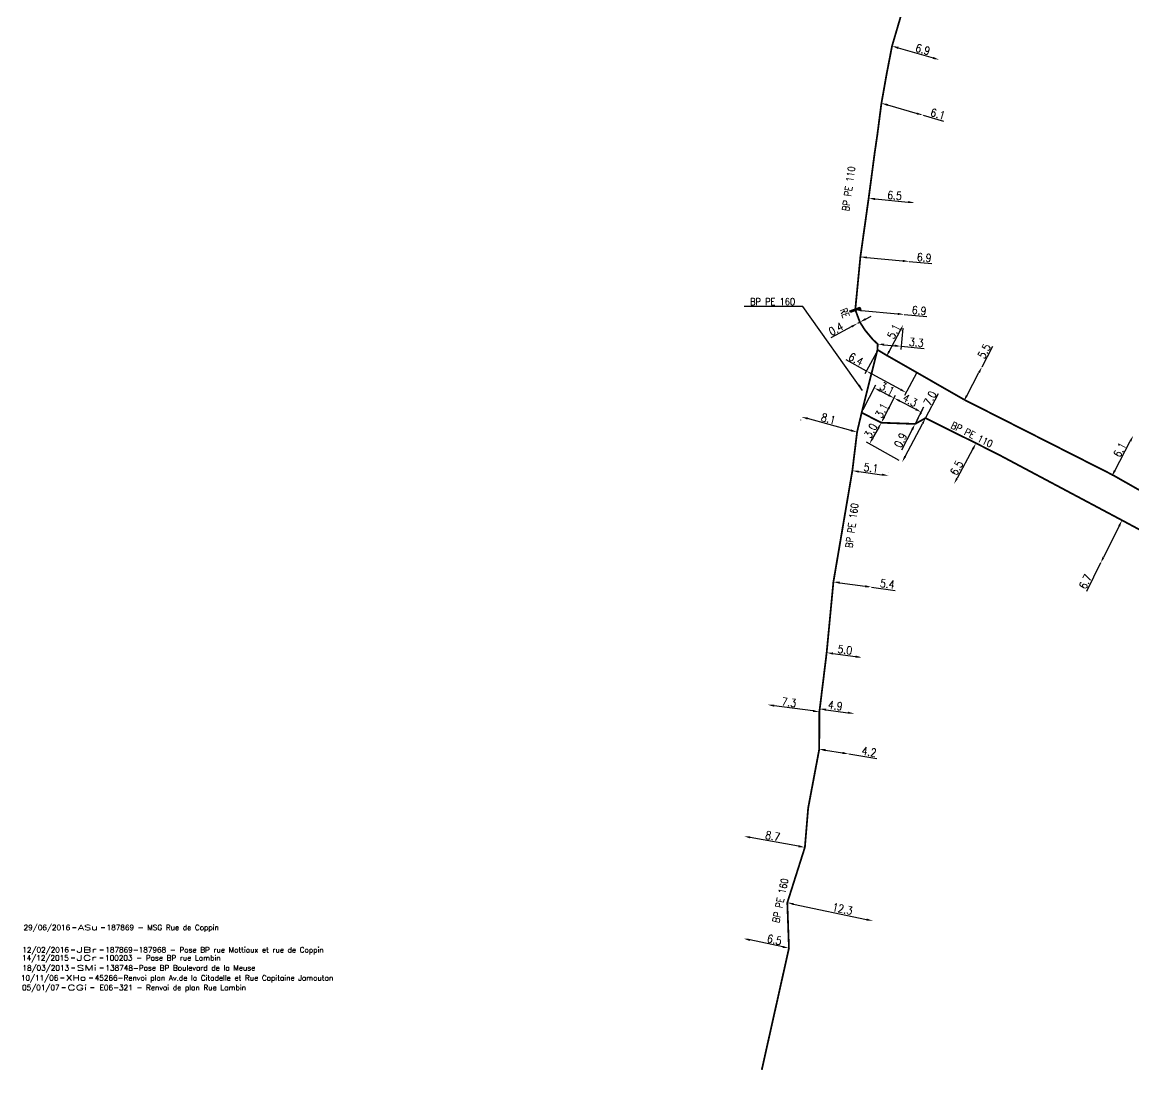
# Model space of a CAD drawing. Header units: millimetres. Extents: x 184998 to 186003, y 126995 to 128002.
# Drawn here: x 185010.5 to 185166.7, y 126999.9 to 127147.3 of the extents above; entities that cross this region are included whole.
import ezdxf
from ezdxf.enums import TextEntityAlignment as Align

# ---------------------------------------------------------------- set-up
doc = ezdxf.new("R2010")
doc.units = ezdxf.units.MM
doc.header["$PDMODE"] = 34
doc.linetypes.add('L_25_PE', pattern=[2000, 1000, 1000])
doc.layers.get('0').update_dxf_attribs({"linetype": 'CONTINUOUS'})
doc.layers.get('DEFPOINTS').update_dxf_attribs({"linetype": 'CONTINUOUS'})
doc.layers.add('L_150', color=1, linetype='CONTINUOUS')
doc.layers.add('L_340', color=7, linetype='CONTINUOUS')
doc.layers.add('L_910', color=7, linetype='CONTINUOUS', plot=False)
doc.styles.add('G_ROMANS', font='ROMANS.SHX', dxfattribs={"width": 0.75})
doc.styles.get("Standard").update_dxf_attribs({"font": 'romans.shx', "width": 0.85})
doc.dimstyles.get("Standard").update_dxf_attribs({"dimtxt": 1.5, "dimasz": 1.2, "dimexe": 0.625, "dimexo": 0.625, "dimgap": 0.25, "dimtad": 1, "dimdec": 1, "dimzin": 0, "dimdsep": 46, "dimtxsty": 'Standard', "dimcen": -0.5, "dimadec": 0, "dimazin": 0, "dimtfac": 1, "dimtdec": 1, "dimtmove": 0, "dimatfit": 3, "dimfxl": 0, "dimtolj": 1, "dimtzin": 0, "dimarcsym": 0})

# ---------------------------------------------------------------- blocks, each defined once
blk = doc.blocks.new('*D98')
at = {"layer": 'DEFPOINTS', "color": 0, "linetype": 'Continuous', "transparency": 16777216}
for p in [(185111.88, 127018.45), (185111.88, 127018.45), (185118.24, 127017.1)]:
    blk.add_point(p, dxfattribs=at)
at = {"layer": 'L_150', "color": 0, "linetype": 'Continuous', "lineweight": -2, "transparency": 16777216}
blk.add_line((185117.36, 127017.28), (185112.76, 127018.26), dxfattribs=at)
at = {"layer": 'L_150', "color": 0, "linetype": 'Continuous', "transparency": 16777216}
for points in [[(185112.8, 127018.41), (185112.73, 127018.11), (185111.88, 127018.45)], [(185117.39, 127017.43), (185117.33, 127017.14), (185118.24, 127017.1)]]:
    blk.add_solid(points, dxfattribs=at)
at = {"layer": 'L_150', "color": 0, "linetype": 'Continuous', "transparency": 16777216, "insert": (185116.2, 127018.3), "char_height": 1.125, "attachment_point": 5, "rotation": 348.0138}
blk.add_mtext('\\A1;6.5', dxfattribs=at)
blk = doc.blocks.new('*D99')
at = {"layer": 'DEFPOINTS', "color": 0, "linetype": 'Continuous', "transparency": 16777216}
for p in [(185118.01, 127023.5), (185130.04, 127020.94), (185130.04, 127020.94)]:
    blk.add_point(p, dxfattribs=at)
at = {"layer": 'L_150', "color": 0, "linetype": 'Continuous', "lineweight": -2, "transparency": 16777216}
blk.add_line((185118.89, 127023.31), (185129.16, 127021.13), dxfattribs=at)
at = {"layer": 'L_150', "color": 0, "linetype": 'Continuous', "transparency": 16777216}
for points in [[(185118.92, 127023.46), (185118.86, 127023.16), (185118.01, 127023.5)], [(185129.19, 127021.28), (185129.13, 127020.98), (185130.04, 127020.94)]]:
    blk.add_solid(points, dxfattribs=at)
at = {"layer": 'L_150', "color": 0, "linetype": 'Continuous', "transparency": 16777216, "insert": (185125.76, 127022.62), "char_height": 1.125, "attachment_point": 5, "rotation": 348.0138}
blk.add_mtext('\\A1;12.3', dxfattribs=at)
blk = doc.blocks.new('*D100')
at = {"layer": 'DEFPOINTS', "color": 0, "linetype": 'Continuous', "transparency": 16777216}
for p in [(185111.92, 127032.84), (185111.92, 127032.84), (185120.48, 127031.28)]:
    blk.add_point(p, dxfattribs=at)
at = {"layer": 'L_150', "color": 0, "linetype": 'Continuous', "lineweight": -2, "transparency": 16777216}
blk.add_line((185119.59, 127031.44), (185112.81, 127032.68), dxfattribs=at)
at = {"layer": 'L_150', "color": 0, "linetype": 'Continuous', "transparency": 16777216}
for points in [[(185112.83, 127032.83), (185112.78, 127032.53), (185111.92, 127032.84)], [(185119.62, 127031.58), (185119.57, 127031.29), (185120.48, 127031.28)]]:
    blk.add_solid(points, dxfattribs=at)
at = {"layer": 'L_150', "color": 0, "linetype": 'Continuous', "transparency": 16777216, "insert": (185115.95, 127032.87), "char_height": 1.125, "attachment_point": 5, "rotation": 349.6235}
blk.add_mtext('\\A1;8.7', dxfattribs=at)
blk = doc.blocks.new('*D101')
at = {"layer": 'DEFPOINTS', "color": 0, "linetype": 'Continuous', "transparency": 16777216}
for p in [(185122.5, 127045.08), (185126.64, 127044.41), (185126.64, 127044.41)]:
    blk.add_point(p, dxfattribs=at)
at = {"layer": 'L_150', "color": 0, "linetype": 'Continuous', "lineweight": -2, "transparency": 16777216}
for p, q in [((185123.39, 127044.93), (185125.76, 127044.55)), ((185126.64, 127044.41), (185130.57, 127043.78))]:
    blk.add_line(p, q, dxfattribs=at)
at = {"layer": 'L_150', "color": 0, "linetype": 'Continuous', "transparency": 16777216}
for points in [[(185123.41, 127045.08), (185123.36, 127044.78), (185122.5, 127045.08)], [(185125.78, 127044.7), (185125.73, 127044.4), (185126.64, 127044.41)]]:
    blk.add_solid(points, dxfattribs=at)
at = {"layer": 'L_150', "color": 0, "linetype": 'Continuous', "transparency": 16777216, "insert": (185129.51, 127044.71), "char_height": 1.125, "attachment_point": 5, "rotation": 350.895}
blk.add_mtext('\\A1;4.2', dxfattribs=at)
blk = doc.blocks.new('*D102')
at = {"layer": 'DEFPOINTS', "color": 0, "linetype": 'Continuous', "transparency": 16777216}
for p in [(185122.57, 127050.74), (185127.43, 127050.08), (185127.43, 127050.08)]:
    blk.add_point(p, dxfattribs=at)
at = {"layer": 'L_150', "color": 0, "linetype": 'Continuous', "lineweight": -2, "transparency": 16777216}
for p, q in [((185122.63, 127051.21), (185122.63, 127051.21)), ((185123.46, 127050.62), (185126.53, 127050.2))]:
    blk.add_line(p, q, dxfattribs=at)
at = {"layer": 'L_150', "color": 0, "linetype": 'Continuous', "transparency": 16777216}
for points in [[(185123.48, 127050.77), (185123.44, 127050.47), (185122.57, 127050.74)], [(185126.55, 127050.35), (185126.51, 127050.05), (185127.43, 127050.08)]]:
    blk.add_solid(points, dxfattribs=at)
at = {"layer": 'L_150', "color": 0, "linetype": 'Continuous', "transparency": 16777216, "insert": (185124.76, 127051.2), "char_height": 1.125, "attachment_point": 5, "rotation": 352.2314}
blk.add_mtext('\\A1;4.9', dxfattribs=at)
blk = doc.blocks.new('*D103')
at = {"layer": 'DEFPOINTS', "color": 0, "linetype": 'Continuous', "transparency": 16777216}
for p in [(185115.28, 127051.31), (185115.28, 127051.31), (185122.51, 127050.32)]:
    blk.add_point(p, dxfattribs=at)
at = {"layer": 'L_150', "color": 0, "linetype": 'Continuous', "lineweight": -2, "transparency": 16777216}
blk.add_line((185121.62, 127050.45), (185116.17, 127051.19), dxfattribs=at)
at = {"layer": 'L_150', "color": 0, "linetype": 'Continuous', "transparency": 16777216}
for points in [[(185116.19, 127051.34), (185116.15, 127051.04), (185115.28, 127051.31)], [(185121.64, 127050.6), (185121.6, 127050.3), (185122.51, 127050.32)]]:
    blk.add_solid(points, dxfattribs=at)
at = {"layer": 'L_150', "color": 0, "linetype": 'Continuous', "transparency": 16777216, "insert": (185118.25, 127051.66), "char_height": 1.125, "attachment_point": 5, "rotation": 352.2226}
blk.add_mtext('\\A1;7.3', dxfattribs=at)
blk = doc.blocks.new('*D104')
at = {"layer": 'DEFPOINTS', "color": 0, "linetype": 'Continuous', "transparency": 16777216}
for p in [(185123.54, 127058.64), (185128.49, 127057.97), (185128.49, 127057.97)]:
    blk.add_point(p, dxfattribs=at)
at = {"layer": 'L_150', "color": 0, "linetype": 'Continuous', "lineweight": -2, "transparency": 16777216}
blk.add_line((185124.43, 127058.52), (185127.6, 127058.09), dxfattribs=at)
at = {"layer": 'L_150', "color": 0, "linetype": 'Continuous', "transparency": 16777216}
for points in [[(185124.45, 127058.67), (185124.41, 127058.37), (185123.54, 127058.64)], [(185127.62, 127058.24), (185127.58, 127057.94), (185128.49, 127057.97)]]:
    blk.add_solid(points, dxfattribs=at)
at = {"layer": 'L_150', "color": 0, "linetype": 'Continuous', "transparency": 16777216, "insert": (185126.11, 127059.05), "char_height": 1.125, "attachment_point": 5, "rotation": 352.269}
blk.add_mtext('\\A1;5.0', dxfattribs=at)
blk = doc.blocks.new('*D105')
at = {"layer": 'DEFPOINTS', "color": 0, "linetype": 'Continuous', "transparency": 16777216}
for p in [(185124.49, 127068.59), (185129.84, 127067.86), (185129.84, 127067.86)]:
    blk.add_point(p, dxfattribs=at)
at = {"layer": 'L_150', "color": 0, "linetype": 'Continuous', "lineweight": -2, "transparency": 16777216}
for p, q in [((185125.38, 127068.46), (185128.95, 127067.98)), ((185129.84, 127067.86), (185133.17, 127067.4))]:
    blk.add_line(p, q, dxfattribs=at)
at = {"layer": 'L_150', "color": 0, "linetype": 'Continuous', "transparency": 16777216}
for points in [[(185125.4, 127068.61), (185125.36, 127068.32), (185124.49, 127068.59)], [(185128.97, 127068.13), (185128.93, 127067.83), (185129.84, 127067.86)]]:
    blk.add_solid(points, dxfattribs=at)
at = {"layer": 'L_150', "color": 0, "linetype": 'Continuous', "transparency": 16777216, "insert": (185132.07, 127068.31), "char_height": 1.125, "attachment_point": 5, "rotation": 352.2271}
blk.add_mtext('\\A1;5.4', dxfattribs=at)
blk = doc.blocks.new('*D106')
at = {"layer": 'DEFPOINTS', "color": 0, "linetype": 'Continuous', "transparency": 16777216}
for p in [(185127.15, 127084.21), (185132.2, 127083.54), (185132.2, 127083.54)]:
    blk.add_point(p, dxfattribs=at)
at = {"layer": 'L_150', "color": 0, "linetype": 'Continuous', "lineweight": -2, "transparency": 16777216}
for p, q in [((185127.21, 127084.68), (185127.21, 127084.68)), ((185128.04, 127084.09), (185131.31, 127083.66)), ((185132.26, 127084.01), (185132.26, 127084.01))]:
    blk.add_line(p, q, dxfattribs=at)
at = {"layer": 'L_150', "color": 0, "linetype": 'Continuous', "transparency": 16777216}
for points in [[(185128.06, 127084.24), (185128.02, 127083.95), (185127.15, 127084.21)], [(185131.33, 127083.81), (185131.29, 127083.51), (185132.2, 127083.54)]]:
    blk.add_solid(points, dxfattribs=at)
at = {"layer": 'L_150', "color": 0, "linetype": 'Continuous', "transparency": 16777216, "insert": (185129.77, 127084.62), "char_height": 1.125, "attachment_point": 5, "rotation": 352.4601}
blk.add_mtext('\\A1;5.1', dxfattribs=at)
blk = doc.blocks.new('*D107')
at = {"layer": 'DEFPOINTS', "color": 0, "linetype": 'Continuous', "transparency": 16777216}
for p in [(185120, 127091.8), (185120, 127091.78), (185127.82, 127089.67)]:
    blk.add_point(p, dxfattribs=at)
at = {"layer": 'L_150', "color": 0, "linetype": 'Continuous', "lineweight": -2, "transparency": 16777216}
for p, q in [((185119.88, 127091.35), (185119.87, 127091.33)), ((185126.94, 127089.88), (185120.87, 127091.54)), ((185127.69, 127089.22), (185127.69, 127089.19))]:
    blk.add_line(p, q, dxfattribs=at)
at = {"layer": 'L_150', "color": 0, "linetype": 'Continuous', "transparency": 16777216}
for points in [[(185120.91, 127091.69), (185120.83, 127091.4), (185120, 127091.78)], [(185126.98, 127090.03), (185126.9, 127089.74), (185127.81, 127089.64)]]:
    blk.add_solid(points, dxfattribs=at)
at = {"layer": 'L_150', "color": 0, "linetype": 'Continuous', "transparency": 16777216, "insert": (185123.79, 127091.52), "char_height": 1.125, "attachment_point": 5, "rotation": 344.7225}
blk.add_mtext('\\A1;8.1', dxfattribs=at)
blk = doc.blocks.new('*D108')
at = {"layer": 'DEFPOINTS', "color": 0, "linetype": 'Continuous', "transparency": 16777216}
for p in [(185132.64, 127093.71), (185132.64, 127093.71), (185131.22, 127090.96)]:
    blk.add_point(p, dxfattribs=at)
at = {"layer": 'L_150', "color": 0, "linetype": 'Continuous', "lineweight": -2, "transparency": 16777216}
blk.add_line((185131.63, 127091.76), (185132.23, 127092.91), dxfattribs=at)
at = {"layer": 'L_150', "color": 0, "linetype": 'Continuous', "transparency": 16777216}
for points in [[(185132.09, 127092.98), (185132.36, 127092.84), (185132.64, 127093.71)], [(185131.5, 127091.83), (185131.76, 127091.69), (185131.22, 127090.96)]]:
    blk.add_solid(points, dxfattribs=at)
at = {"layer": 'L_150', "color": 0, "linetype": 'Continuous', "transparency": 16777216, "insert": (185131.26, 127092.68), "char_height": 1.125, "attachment_point": 5, "rotation": 62.6909}
blk.add_mtext('\\A1;3.1', dxfattribs=at)
blk = doc.blocks.new('*D109')
at = {"layer": 'DEFPOINTS', "color": 0, "linetype": 'Continuous', "transparency": 16777216}
for p in [(185133.01, 127094.43), (185128.46, 127092.38), (185131.22, 127090.96)]:
    blk.add_point(p, dxfattribs=at)
at = {"layer": 'L_150', "color": 0, "linetype": 'Continuous', "lineweight": -2, "transparency": 16777216}
for p, q in [((185128.68, 127092.8), (185130.47, 127096.27)), ((185131.05, 127095.44), (185132.21, 127094.84)), ((185131.43, 127091.37), (185133.22, 127094.84))]:
    blk.add_line(p, q, dxfattribs=at)
at = {"layer": 'L_150', "color": 0, "linetype": 'Continuous', "transparency": 16777216}
for points in [[(185131.12, 127095.57), (185130.98, 127095.3), (185130.25, 127095.85)], [(185132.28, 127094.97), (185132.14, 127094.71), (185133.01, 127094.43)]]:
    blk.add_solid(points, dxfattribs=at)
at = {"layer": 'L_150', "color": 0, "linetype": 'Continuous', "transparency": 16777216, "insert": (185132.03, 127095.77), "char_height": 1.125, "attachment_point": 5, "rotation": 332.6909}
blk.add_mtext('\\A1;3.1', dxfattribs=at)
blk = doc.blocks.new('*D110')
at = {"layer": 'DEFPOINTS', "color": 0, "linetype": 'Continuous', "transparency": 16777216}
for p in [(185136.38, 127091.59), (185136.38, 127091.59), (185135.97, 127090.79)]:
    blk.add_point(p, dxfattribs=at)
at = {"layer": 'L_150', "color": 0, "linetype": 'Continuous', "lineweight": -2, "transparency": 16777216}
for p, q in [((185136.79, 127092.39), (185137.21, 127093.19)), ((185136.38, 127091.59), (185135.97, 127090.79)), ((185135.55, 127089.99), (185134.07, 127087.12))]:
    blk.add_line(p, q, dxfattribs=at)
at = {"layer": 'L_150', "color": 0, "linetype": 'Continuous', "transparency": 16777216}
for points in [[(185136.66, 127092.46), (185136.93, 127092.32), (185136.38, 127091.59)], [(185135.42, 127090.06), (185135.69, 127089.92), (185135.97, 127090.79)]]:
    blk.add_solid(points, dxfattribs=at)
at = {"layer": 'L_150', "color": 0, "linetype": 'Continuous', "transparency": 16777216, "insert": (185133.94, 127088.5), "char_height": 1.125, "attachment_point": 5, "rotation": 62.6909}
blk.add_mtext('\\A1;0.9', dxfattribs=at)
blk = doc.blocks.new('*D111')
at = {"layer": 'DEFPOINTS', "color": 0, "linetype": 'Continuous', "transparency": 16777216}
for p in [(185127.86, 127104.91), (185127.86, 127104.91), (185128.21, 127105.1)]:
    blk.add_point(p, dxfattribs=at)
at = {"layer": 'L_150', "color": 0, "linetype": 'Continuous', "lineweight": -2, "transparency": 16777216}
for p, q in [((185129, 127105.53), (185129.79, 127105.96)), ((185127.07, 127104.48), (185124.14, 127102.9)), ((185128.21, 127105.1), (185127.86, 127104.91))]:
    blk.add_line(p, q, dxfattribs=at)
at = {"layer": 'L_150', "color": 0, "linetype": 'Continuous', "transparency": 16777216}
for points in [[(185128.93, 127105.66), (185129.07, 127105.4), (185128.21, 127105.1)], [(185127, 127104.61), (185127.14, 127104.35), (185127.86, 127104.91)]]:
    blk.add_solid(points, dxfattribs=at)
at = {"layer": 'L_150', "color": 0, "linetype": 'Continuous', "transparency": 16777216, "insert": (185124.85, 127104.14), "char_height": 1.125, "attachment_point": 5, "rotation": 28.4171}
blk.add_mtext('\\A1;0.4', dxfattribs=at)
blk = doc.blocks.new('GIS_MODF')
at = {"color": 0, "linetype": 'Continuous', "flags": 128}
for points in [[(-2.26, -0.01), (-1.76, -0.01)], [(1.76, -0.01), (2.26, -0.01)]]:
    blk.add_lwpolyline(points, dxfattribs=at)
at = {"color": 0, "linetype": 'Continuous'}
blk.add_attdef('DATE', text='', height=0.75, dxfattribs=at).set_placement((-2.58, -0.39), align=Align.RIGHT)
at = {"color": 0, "linetype": 'Continuous', "width": 3.590909}
blk.add_attdef('USER', text='', height=0.75, dxfattribs=at).set_placement((-1.52, -0.39), (1.31, -0.39), align=Align.FIT)
at = {"color": 0, "linetype": 'Continuous'}
blk.add_attdef('DESC', (2.53, -0.39), '', height=0.75, dxfattribs=at)
blk = doc.blocks.new('*D280')
at = {"layer": 'DEFPOINTS', "color": 0, "linetype": 'Continuous', "transparency": 16777216}
for p in [(185128.28, 127114.27), (185135.14, 127113.62), (185135.14, 127113.62)]:
    blk.add_point(p, dxfattribs=at)
at = {"layer": 'L_150', "color": 0, "linetype": 'Continuous', "lineweight": -2, "transparency": 16777216}
for p, q in [((185129.17, 127114.18), (185134.25, 127113.71)), ((185135.14, 127113.62), (185138.32, 127113.32))]:
    blk.add_line(p, q, dxfattribs=at)
at = {"layer": 'L_150', "color": 0, "linetype": 'Continuous', "transparency": 16777216}
for points in [[(185129.19, 127114.33), (185129.16, 127114.04), (185128.28, 127114.27)], [(185134.26, 127113.86), (185134.23, 127113.56), (185135.14, 127113.62)]]:
    blk.add_solid(points, dxfattribs=at)
at = {"layer": 'L_150', "color": 0, "linetype": 'Continuous', "transparency": 16777216, "insert": (185137.25, 127114.18), "char_height": 1.125, "attachment_point": 5, "rotation": 354.6144}
blk.add_mtext('\\A1;6.9', dxfattribs=at)
blk = doc.blocks.new('*D281')
at = {"layer": 'DEFPOINTS', "color": 0, "linetype": 'Continuous', "transparency": 16777216}
for p in [(185129.44, 127122.5), (185135.91, 127121.88), (185135.91, 127121.88)]:
    blk.add_point(p, dxfattribs=at)
at = {"layer": 'L_150', "color": 0, "linetype": 'Continuous', "lineweight": -2, "transparency": 16777216}
blk.add_line((185130.34, 127122.41), (185135.01, 127121.97), dxfattribs=at)
at = {"layer": 'L_150', "color": 0, "linetype": 'Continuous', "transparency": 16777216}
for points in [[(185130.35, 127122.56), (185130.32, 127122.26), (185129.44, 127122.5)], [(185135.03, 127122.12), (185135, 127121.82), (185135.91, 127121.88)]]:
    blk.add_solid(points, dxfattribs=at)
at = {"layer": 'L_150', "color": 0, "linetype": 'Continuous', "transparency": 16777216, "insert": (185133.09, 127122.91), "char_height": 1.125, "attachment_point": 5, "rotation": 354.5874}
blk.add_mtext('\\A1;6.5', dxfattribs=at)
blk = doc.blocks.new('*D282')
at = {"layer": 'DEFPOINTS', "color": 0, "linetype": 'Continuous', "transparency": 16777216}
for p in [(185127.56, 127106.84), (185134.43, 127106.18), (185134.43, 127106.18)]:
    blk.add_point(p, dxfattribs=at)
at = {"layer": 'L_340', "color": 0, "linetype": 'Continuous', "lineweight": -2, "transparency": 16777216}
for p, q in [((185128.46, 127106.75), (185133.53, 127106.26)), ((185134.43, 127106.18), (185137.6, 127105.87))]:
    blk.add_line(p, q, dxfattribs=at)
at = {"layer": 'L_340', "color": 0, "linetype": 'Continuous', "transparency": 16777216}
for points in [[(185128.47, 127106.9), (185128.44, 127106.6), (185127.56, 127106.84)], [(185133.55, 127106.41), (185133.52, 127106.11), (185134.43, 127106.18)]]:
    blk.add_solid(points, dxfattribs=at)
at = {"layer": 'L_340', "color": 0, "linetype": 'Continuous', "transparency": 16777216, "insert": (185136.54, 127106.73), "char_height": 1.125, "attachment_point": 5, "rotation": 354.5166}
blk.add_mtext('\\A1;6.9', dxfattribs=at)
blk = doc.blocks.new('*D283')
at = {"layer": 'DEFPOINTS', "color": 0, "linetype": 'Continuous', "transparency": 16777216}
for p in [(185131.24, 127135.87), (185137.1, 127134.18), (185137.1, 127134.18)]:
    blk.add_point(p, dxfattribs=at)
at = {"layer": 'L_150', "color": 0, "linetype": 'Continuous', "lineweight": -2, "transparency": 16777216}
for p, q in [((185132.11, 127135.62), (185136.24, 127134.43)), ((185137.1, 127134.18), (185139.94, 127133.36))]:
    blk.add_line(p, q, dxfattribs=at)
at = {"layer": 'L_150', "color": 0, "linetype": 'Continuous', "transparency": 16777216}
for points in [[(185132.15, 127135.77), (185132.06, 127135.48), (185131.24, 127135.87)], [(185136.28, 127134.57), (185136.2, 127134.29), (185137.1, 127134.18)]]:
    blk.add_solid(points, dxfattribs=at)
at = {"layer": 'L_150', "color": 0, "linetype": 'Continuous', "transparency": 16777216, "insert": (185139.16, 127134.36), "char_height": 1.125, "attachment_point": 5, "rotation": 343.8878}
blk.add_mtext('\\A1;6.1', dxfattribs=at)
blk = doc.blocks.new('*D284')
at = {"layer": 'DEFPOINTS', "color": 0, "linetype": 'Continuous', "transparency": 16777216}
for p in [(185132.73, 127143.91), (185139.35, 127141.98), (185139.35, 127141.98)]:
    blk.add_point(p, dxfattribs=at)
at = {"layer": 'L_150', "color": 0, "linetype": 'Continuous', "lineweight": -2, "transparency": 16777216}
blk.add_line((185133.59, 127143.66), (185138.49, 127142.23), dxfattribs=at)
at = {"layer": 'L_150', "color": 0, "linetype": 'Continuous', "transparency": 16777216}
for points in [[(185133.64, 127143.8), (185133.55, 127143.51), (185132.73, 127143.91)], [(185138.53, 127142.38), (185138.45, 127142.09), (185139.35, 127141.98)]]:
    blk.add_solid(points, dxfattribs=at)
at = {"layer": 'L_150', "color": 0, "linetype": 'Continuous', "transparency": 16777216, "insert": (185137.06, 127143.43), "char_height": 1.125, "attachment_point": 5, "rotation": 343.7665}
blk.add_mtext('\\A1;6.9', dxfattribs=at)
blk = doc.blocks.new('*D345')
at = {"layer": 'DEFPOINTS', "color": 0, "linetype": 'Continuous', "transparency": 16777216}
for p in [(185134.29, 127104.7), (185134.29, 127104.7), (185131.9, 127100.19)]:
    blk.add_point(p, dxfattribs=at)
at = {"layer": 'L_150', "color": 0, "linetype": 'Continuous', "lineweight": -2, "transparency": 16777216}
blk.add_line((185132.32, 127100.99), (185133.87, 127103.9), dxfattribs=at)
at = {"layer": 'L_150', "color": 0, "linetype": 'Continuous', "transparency": 16777216}
for points in [[(185133.73, 127103.97), (185134, 127103.83), (185134.29, 127104.7)], [(185132.19, 127101.06), (185132.45, 127100.92), (185131.9, 127100.19)]]:
    blk.add_solid(points, dxfattribs=at)
at = {"layer": 'L_150', "color": 0, "linetype": 'Continuous', "transparency": 16777216, "insert": (185132.96, 127103.79), "char_height": 1.125, "attachment_point": 5, "rotation": 62.058}
blk.add_mtext('\\A1;5.1', dxfattribs=at)
blk = doc.blocks.new('*D346')
at = {"layer": 'DEFPOINTS', "color": 0, "linetype": 'Continuous', "transparency": 16777216}
for p in [(185145.38, 127098.82), (185145.38, 127098.82), (185142.8, 127093.96)]:
    blk.add_point(p, dxfattribs=at)
at = {"layer": 'L_150', "color": 0, "linetype": 'Continuous', "lineweight": -2, "transparency": 16777216}
for p, q in [((185145.38, 127098.82), (185146.91, 127101.71)), ((185143.22, 127094.75), (185144.95, 127098.02))]:
    blk.add_line(p, q, dxfattribs=at)
at = {"layer": 'L_150', "color": 0, "linetype": 'Continuous', "transparency": 16777216}
for points in [[(185144.82, 127098.09), (185145.09, 127097.95), (185145.38, 127098.82)], [(185143.09, 127094.83), (185143.35, 127094.68), (185142.8, 127093.96)]]:
    blk.add_solid(points, dxfattribs=at)
at = {"layer": 'L_150', "color": 0, "linetype": 'Continuous', "transparency": 16777216, "insert": (185145.69, 127101.02), "char_height": 1.125, "attachment_point": 5, "rotation": 62.058}
blk.add_mtext('\\A1;5.5', dxfattribs=at)
blk = doc.blocks.new('*D347')
at = {"layer": 'DEFPOINTS', "color": 0, "linetype": 'Continuous', "transparency": 16777216}
for p in [(185144.53, 127088.08), (185141.44, 127082.36), (185141.44, 127082.36)]:
    blk.add_point(p, dxfattribs=at)
at = {"layer": 'L_150', "color": 0, "linetype": 'Continuous', "lineweight": -2, "transparency": 16777216}
blk.add_line((185144.1, 127087.29), (185141.87, 127083.15), dxfattribs=at)
at = {"layer": 'L_150', "color": 0, "linetype": 'Continuous', "transparency": 16777216}
for points in [[(185143.97, 127087.36), (185144.23, 127087.21), (185144.53, 127088.08)], [(185141.74, 127083.22), (185142, 127083.08), (185141.44, 127082.36)]]:
    blk.add_solid(points, dxfattribs=at)
at = {"layer": 'L_150', "color": 0, "linetype": 'Continuous', "transparency": 16777216, "insert": (185141.81, 127084.61), "char_height": 1.125, "attachment_point": 5, "rotation": 61.6578}
blk.add_mtext('\\A1;6.5', dxfattribs=at)
blk = doc.blocks.new('*D348')
at = {"layer": 'DEFPOINTS', "color": 0, "linetype": 'Continuous', "transparency": 16777216}
for p in [(185137.43, 127091.61), (185134.15, 127085.42), (185134.15, 127085.42)]:
    blk.add_point(p, dxfattribs=at)
at = {"layer": 'L_150', "color": 0, "linetype": 'Continuous', "lineweight": -2, "transparency": 16777216}
for p, q in [((185137.43, 127091.61), (185139.28, 127095.09)), ((185134.57, 127086.22), (185137.01, 127090.81))]:
    blk.add_line(p, q, dxfattribs=at)
at = {"layer": 'L_150', "color": 0, "linetype": 'Continuous', "transparency": 16777216}
for points in [[(185136.88, 127090.88), (185137.14, 127090.74), (185137.43, 127091.61)], [(185134.44, 127086.29), (185134.7, 127086.15), (185134.15, 127085.42)]]:
    blk.add_solid(points, dxfattribs=at)
at = {"layer": 'L_150', "color": 0, "linetype": 'Continuous', "transparency": 16777216, "insert": (185138.06, 127094.39), "char_height": 1.125, "attachment_point": 5, "rotation": 62.0286}
blk.add_mtext('\\A1;7.0', dxfattribs=at)
blk = doc.blocks.new('L_340_21')
at = {"linetype": 'Continuous'}
blk.add_hatch(color=0, dxfattribs=at).paths.add_polyline_path([(0.125, 0.75), (-0.125, 0.75), (-0.125, -0.75), (0.125, -0.75)])
at = {"color": 0, "linetype": 'Continuous'}
blk.add_lwpolyline([(-0.125, 0.75), (0.125, 0.75), (0.125, -0.75), (-0.125, -0.75)], close=True, dxfattribs=at)
at = {"color": 0, "linetype": 'Continuous', "width": 0.75}
for tag, height, flags, p in [('RE', 1, 8, (0, 2)), ('DEF_LEG', 1.2, 3, (0, -5)), ('DEF_COUP', 1.2, 3, (0, -7.5)), ('DEF_TYPE', 1.2, 3, (0, -10))]:
    blk.add_attdef(tag, text='', height=height, dxfattribs=dict(at, flags=flags)).set_placement(p, align=Align.MIDDLE)
blk = doc.blocks.new('*D1119')
at = {"layer": 'DEFPOINTS', "color": 0, "linetype": 'Continuous', "transparency": 16777216}
for p in [(185134.29, 127104.7), (185130.72, 127102.02), (185134, 127101.7)]:
    blk.add_point(p, dxfattribs=at)
at = {"layer": 'L_150', "color": 0, "linetype": 'Continuous', "lineweight": -2, "transparency": 16777216}
for p, q in [((185134.24, 127104.23), (185133.96, 127101.23)), ((185131.61, 127101.93), (185133.1, 127101.79)), ((185134, 127101.7), (185137.26, 127101.39))]:
    blk.add_line(p, q, dxfattribs=at)
at = {"layer": 'L_150', "color": 0, "linetype": 'Continuous', "transparency": 16777216}
for points in [[(185131.63, 127102.08), (185131.6, 127101.78), (185130.72, 127102.02)], [(185133.12, 127101.94), (185133.09, 127101.64), (185134, 127101.7)]]:
    blk.add_solid(points, dxfattribs=at)
at = {"layer": 'L_150', "color": 0, "linetype": 'Continuous', "transparency": 16777216, "insert": (185136.15, 127102.25), "char_height": 1.125, "attachment_point": 5, "rotation": 354.5166}
blk.add_mtext('\\A1;3.3', dxfattribs=at)
blk = doc.blocks.new('*D1120')
at = {"layer": 'DEFPOINTS', "color": 0, "linetype": 'Continuous', "transparency": 16777216}
for p in [(185130.73, 127101.15), (185136.41, 127098.33), (185134.71, 127095.2)]:
    blk.add_point(p, dxfattribs=at)
at = {"layer": 'L_150', "color": 0, "linetype": 'Continuous', "lineweight": -2, "transparency": 16777216}
for p, q in [((185130.51, 127100.74), (185128.92, 127097.81)), ((185129.14, 127098.22), (185126.26, 127099.78)), ((185133.92, 127095.63), (185129.93, 127097.79)), ((185136.18, 127097.92), (185134.49, 127094.79))]:
    blk.add_line(p, q, dxfattribs=at)
at = {"layer": 'L_150', "color": 0, "linetype": 'Continuous', "transparency": 16777216}
for points in [[(185130.01, 127097.92), (185129.86, 127097.66), (185129.14, 127098.22)], [(185133.99, 127095.76), (185133.85, 127095.5), (185134.71, 127095.2)]]:
    blk.add_solid(points, dxfattribs=at)
at = {"layer": 'L_150', "color": 0, "linetype": 'Continuous', "transparency": 16777216, "insert": (185127.66, 127099.88), "char_height": 1.125, "attachment_point": 5, "rotation": 331.552}
blk.add_mtext('\\A1;6.4', dxfattribs=at)
blk = doc.blocks.new('*D1121')
at = {"layer": 'DEFPOINTS', "color": 0, "linetype": 'Continuous', "transparency": 16777216}
for p in [(185131.22, 127090.96), (185129.56, 127087.99), (185134.15, 127085.42)]:
    blk.add_point(p, dxfattribs=at)
at = {"layer": 'L_150', "color": 0, "linetype": 'Continuous', "lineweight": -2, "transparency": 16777216}
for p, q in [((185130.78, 127090.17), (185130, 127088.77)), ((185133.74, 127085.65), (185129.15, 127088.22))]:
    blk.add_line(p, q, dxfattribs=at)
at = {"layer": 'L_150', "color": 0, "linetype": 'Continuous', "transparency": 16777216}
for points in [[(185130.65, 127090.25), (185130.91, 127090.1), (185131.22, 127090.96)], [(185129.87, 127088.85), (185130.13, 127088.7), (185129.56, 127087.99)]]:
    blk.add_solid(points, dxfattribs=at)
at = {"layer": 'L_150', "color": 0, "linetype": 'Continuous', "transparency": 16777216, "insert": (185129.73, 127089.84), "char_height": 1.125, "attachment_point": 5, "rotation": 60.8149}
blk.add_mtext('\\A1;3.0', dxfattribs=at)
blk = doc.blocks.new('*D1122')
at = {"layer": 'DEFPOINTS', "color": 0, "linetype": 'Continuous', "transparency": 16777216}
for p in [(185166.63, 127089.16), (185166.63, 127089.16), (185163.61, 127083.41)]:
    blk.add_point(p, dxfattribs=at)
at = {"layer": 'L_150', "color": 0, "linetype": 'Continuous', "lineweight": -2, "transparency": 16777216}
blk.add_line((185164.02, 127084.21), (185166.22, 127088.36), dxfattribs=at)
at = {"layer": 'L_150', "color": 0, "linetype": 'Continuous', "transparency": 16777216}
for points in [[(185166.08, 127088.43), (185166.35, 127088.29), (185166.63, 127089.16)], [(185163.89, 127084.28), (185164.16, 127084.14), (185163.61, 127083.41)]]:
    blk.add_solid(points, dxfattribs=at)
at = {"layer": 'L_150', "color": 0, "linetype": 'Continuous', "transparency": 16777216, "insert": (185164.73, 127087.15), "char_height": 1.125, "attachment_point": 5, "rotation": 62.2057}
blk.add_mtext('\\A1;6.1', dxfattribs=at)
blk = doc.blocks.new('*D1128')
at = {"layer": 'DEFPOINTS', "color": 0, "linetype": 'Continuous', "transparency": 16777216}
for p in [(185165.05, 127077.25), (185162.05, 127071.25), (185162.05, 127071.25)]:
    blk.add_point(p, dxfattribs=at)
at = {"layer": 'L_150', "color": 0, "linetype": 'Continuous', "lineweight": -2, "transparency": 16777216}
for p, q in [((185164.64, 127076.44), (185162.45, 127072.06)), ((185162.05, 127071.25), (185160.05, 127067.25))]:
    blk.add_line(p, q, dxfattribs=at)
at = {"layer": 'L_150', "color": 0, "linetype": 'Continuous', "transparency": 16777216}
for points in [[(185164.51, 127076.51), (185164.78, 127076.37), (185165.05, 127077.25)], [(185162.32, 127072.13), (185162.59, 127071.99), (185162.05, 127071.25)]]:
    blk.add_solid(points, dxfattribs=at)
at = {"layer": 'L_150', "color": 0, "linetype": 'Continuous', "transparency": 16777216, "insert": (185159.9, 127068.62), "char_height": 1.125, "attachment_point": 5, "rotation": 63.461}
blk.add_mtext('\\A1;6.7', dxfattribs=at)
blk = doc.blocks.new('*D1257')
at = {"layer": 'DEFPOINTS', "color": 0, "linetype": 'Continuous', "transparency": 16777216}
for p in [(185133.01, 127094.43), (185132.64, 127093.71), (185136.05, 127090.94)]:
    blk.add_point(p, dxfattribs=at)
at = {"layer": 'L_150', "color": 0, "linetype": 'Continuous', "lineweight": -2, "transparency": 16777216}
for p, q in [((185132.85, 127094.13), (185133.22, 127094.84)), ((185136.03, 127092.87), (185133.81, 127094.01)), ((185136.26, 127091.36), (185137.04, 127092.87))]:
    blk.add_line(p, q, dxfattribs=at)
at = {"layer": 'L_150', "color": 0, "linetype": 'Continuous', "transparency": 16777216}
for points in [[(185133.88, 127094.15), (185133.74, 127093.88), (185133.01, 127094.43)], [(185136.1, 127093), (185135.96, 127092.73), (185136.83, 127092.45)]]:
    blk.add_solid(points, dxfattribs=at)
at = {"layer": 'L_150', "color": 0, "linetype": 'Continuous', "transparency": 16777216, "insert": (185135.26, 127094.11), "char_height": 1.125, "attachment_point": 5, "rotation": 332.6909}
blk.add_mtext('\\A1;4.3', dxfattribs=at)

msp = doc.modelspace()

# ---------------------------------------------------------------- linework, layer by layer
at = {"layer": 'L_150', "linetype": 'L_25_PE', "const_width": 0.25}
for points in [[(185114.42, 127000), (185118.24, 127017.1), (185118.01, 127023.5), (185120.48, 127031.28), (185120.94, 127036.8), (185122.5, 127045.08), (185122.51, 127050.32), (185122.57, 127050.74), (185123.54, 127058.64), (185124.49, 127068.59), (185127.15, 127084.21), (185127.82, 127089.67), (185128.46, 127092.38), (185130.68, 127101.21), (185130.72, 127102.02), (185130.05, 127102.63), (185128.94, 127103.96), (185128.21, 127105.1), (185127.56, 127106.84), (185128.28, 127114.27), (185129.44, 127122.5), (185130.29, 127128.9), (185130.67, 127131.49), (185131.24, 127135.87), (185131.24, 127135.87), (185131.97, 127139.98), (185132.73, 127143.91), (185135.12, 127152.04)], [(185130.68, 127101.21), (185132.02, 127100.41), (185142.93, 127094.17), (185163.72, 127083.63), (185176.07, 127076.62), (185196.5, 127065.34), (185210.15, 127058.39), (185227.44, 127049.67), (185247.73, 127037.81), (185268.24, 127026.74), (185278.12, 127021.07), (185299.05, 127009.98), (185310.99, 127003.14), (185316.7, 127000)], [(185128.46, 127092.38), (185131.22, 127090.96), (185135.97, 127090.79), (185137.43, 127091.61), (185144.53, 127088.08), (185147.76, 127086.45), (185165.05, 127077.25), (185189.35, 127064.25), (185216.09, 127049.61), (185227.81, 127043.27), (185233.49, 127039.63), (185244.51, 127034), (185265.92, 127022.36), (185272.68, 127018.39), (185291.05, 127009.11), (185306.9, 127000)]]:
    msp.add_lwpolyline(points, dxfattribs=at)

# ---------------------------------------------------------------- block references
at = {"layer": 'L_340'}
ref = msp.add_blockref('L_340_21', (185127.56, 127106.84), dxfattribs=dict(at, rotation=290.5329357246727))
ref.add_attrib('RE', 'RE', dxfattribs={"layer": '0', "color": 0, "linetype": 'Continuous', "height": 1, "rotation": 290.5329, "style": 'G_ROMANS', "width": 0.75, "flags": 8}).set_placement((185126.09, 127106.39), align=Align.MIDDLE)
at = {"layer": 'L_910'}
ref = msp.add_blockref('GIS_MODF', (185019.82, 127020.02), dxfattribs=at)
ref.add_attrib('DATE', '29/06/2016', dxfattribs={"layer": '0', "color": 0, "linetype": 'Continuous', "height": 0.75}).set_placement((185017.23, 127019.63), align=Align.RIGHT)
ref.add_attrib('USER', 'ASu', dxfattribs={"layer": '0', "color": 0, "linetype": 'Continuous', "height": 0.75, "width": 1.490566}).set_placement((185018.3, 127019.63), (185021.12, 127019.63), align=Align.FIT)
ref.add_attrib('DESC', '187869 - MSG Rue de Coppin', (185022.34, 127019.63), dxfattribs={"layer": '0', "color": 0, "linetype": 'Continuous', "height": 0.75})
ref = msp.add_blockref('GIS_MODF', (185019.63, 127016.88), dxfattribs=at)
ref.add_attrib('DATE', '12/02/2016', dxfattribs={"layer": '0', "color": 0, "linetype": 'Continuous', "height": 0.75}).set_placement((185017.05, 127016.49), align=Align.RIGHT)
ref.add_attrib('USER', 'JBr', dxfattribs={"layer": '0', "color": 0, "linetype": 'Continuous', "height": 0.75, "width": 1.612245}).set_placement((185018.11, 127016.49), (185020.94, 127016.49), align=Align.FIT)
ref.add_attrib('DESC', '187869-187968 - Pose BP rue Mottiaux et rue de Coppin', (185022.16, 127016.49), dxfattribs={"layer": '0', "color": 0, "linetype": 'Continuous', "height": 0.75})
ref = msp.add_blockref('GIS_MODF', (185019.61, 127015.75), dxfattribs=at)
ref.add_attrib('DATE', '14/12/2015', dxfattribs={"layer": '0', "color": 0, "linetype": 'Continuous', "height": 0.75}).set_placement((185017.02, 127015.36), align=Align.RIGHT)
ref.add_attrib('USER', 'JCr', dxfattribs={"layer": '0', "color": 0, "linetype": 'Continuous', "height": 0.75, "width": 1.612245}).set_placement((185018.09, 127015.36), (185020.91, 127015.36), align=Align.FIT)
ref.add_attrib('DESC', '100203 - Pose BP rue Lambin', (185022.13, 127015.36), dxfattribs={"layer": '0', "color": 0, "linetype": 'Continuous', "height": 0.75})
ref = msp.add_blockref('GIS_MODF', (185019.65, 127014.33), dxfattribs=at)
ref.add_attrib('DATE', '18/03/2013', dxfattribs={"layer": '0', "color": 0, "linetype": 'Continuous', "height": 0.75}).set_placement((185017.07, 127013.95), align=Align.RIGHT)
ref.add_attrib('USER', 'SMi', dxfattribs={"layer": '0', "color": 0, "linetype": 'Continuous', "height": 0.75, "width": 1.612245}).set_placement((185018.14, 127013.95), (185020.96, 127013.95), align=Align.FIT)
ref.add_attrib('DESC', '138748-Pose BP Boulevard de la Meuse', (185022.18, 127013.95), dxfattribs={"layer": '0', "color": 0, "linetype": 'Continuous', "height": 0.75})
ref = msp.add_blockref('GIS_MODF', (185018.14, 127012.94), dxfattribs=at)
ref.add_attrib('DATE', '10/11/06', dxfattribs={"layer": '0', "color": 0, "linetype": 'Continuous', "height": 0.75}).set_placement((185015.56, 127012.55), align=Align.RIGHT)
ref.add_attrib('USER', 'XHo', dxfattribs={"layer": '0', "color": 0, "linetype": 'Continuous', "height": 0.75, "width": 1.362069}).set_placement((185016.63, 127012.55), (185019.45, 127012.55), align=Align.FIT)
ref.add_attrib('DESC', '45266-Renvoi plan Av.de la Citadelle et Rue Capitaine Jomouton', (185020.67, 127012.55), dxfattribs={"layer": '0', "color": 0, "linetype": 'Continuous', "height": 0.75})
ref = msp.add_blockref('GIS_MODF', (185018.31, 127011.58), dxfattribs=at)
ref.add_attrib('DATE', '05/01/07', dxfattribs={"layer": '0', "color": 0, "linetype": 'Continuous', "height": 0.75}).set_placement((185015.73, 127011.19), align=Align.RIGHT)
ref.add_attrib('USER', 'CGi', dxfattribs={"layer": '0', "color": 0, "linetype": 'Continuous', "height": 0.75, "width": 1.680851}).set_placement((185016.79, 127011.19), (185019.62, 127011.19), align=Align.FIT)
ref.add_attrib('DESC', ' E06-321 - Renvoi de plan Rue Lambin', (185020.84, 127011.19), dxfattribs={"layer": '0', "color": 0, "linetype": 'Continuous', "height": 0.75})

# ---------------------------------------------------------------- texts
at = {"layer": 'L_150', "linetype": 'L_25_PE', "width": 0.85}
for rotation, p in [(81.9489, (185126.67, 127120.63)), (333.4481, (185140.89, 127090.26))]:
    msp.add_text('BP PE 110', height=1, rotation=rotation, dxfattribs=at).set_placement(p)
for rotation, p in [(82.3181, (185127.08, 127076.51)), (78.1169, (185117.02, 127023.8))]:
    msp.add_text('BP PE 160', height=1, rotation=rotation, dxfattribs=at).set_placement(p, align=Align.MIDDLE)
at = {"layer": 'L_150', "linetype": 'Continuous', "insert": (185119.11, 127107.98), "char_height": 1, "attachment_point": 6}
msp.add_mtext('BP PE 160', dxfattribs=at)

# ---------------------------------------------------------------- dimensions: what is measured, and where the dimension line sits
at = {"layer": 'L_150', "linetype": 'Continuous'}
for base, p1, p2, angle, picture, middle, dimtype in [((185139.35, 127141.98), (185132.73, 127143.91), (185139.35, 127141.98), 163.7665, '*D284', (185136.85, 127142.71), 160), ((185137.1, 127134.18), (185131.24, 127135.87), (185137.1, 127134.18), 163.8878, '*D283', (185138.96, 127133.64), 160), ((185135.91, 127121.88), (185129.44, 127122.5), (185135.91, 127121.88), 174.5874, '*D281', (185133.02, 127122.16), 160), ((185135.14, 127113.62), (185128.28, 127114.27), (185135.14, 127113.62), 174.6144, '*D280', (185137.18, 127113.43), 160), ((185127.86, 127104.91), (185128.21, 127105.1), (185127.86, 127104.91), 208.4171, '*D111', (185125.21, 127103.48), 161), ((185134, 127101.7), (185130.72, 127102.02), (185134.29, 127104.7), 174.5166, '*D1119', (185136.08, 127101.5), 160), ((185134.29, 127104.7), (185131.9, 127100.19), (185134.29, 127104.7), 242.058, '*D345', (185133.62, 127103.44), 160), ((185145.38, 127098.82), (185142.8, 127093.96), (185145.38, 127098.82), 242.058, '*D346', (185146.35, 127100.66), 160), ((185133.01, 127094.43), (185128.46, 127092.38), (185131.22, 127090.96), 332.6909, '*D109', (185131.69, 127095.11), 161), ((185133.01, 127094.43), (185136.05, 127090.94), (185132.64, 127093.71), 332.6909, '*D1257', (185134.92, 127093.44), 160), ((185134.15, 127085.42), (185137.43, 127091.61), (185134.15, 127085.42), 62.0286, '*D348', (185138.73, 127094.04), 160), ((185132.64, 127093.71), (185131.22, 127090.96), (185132.64, 127093.71), 62.6909, '*D108', (185131.93, 127092.34), 161), ((185136.38, 127091.59), (185135.97, 127090.79), (185136.38, 127091.59), 62.6909, '*D110', (185134.61, 127088.15), 161), ((185120, 127091.78), (185127.82, 127089.67), (185120, 127091.8), 164.7225, '*D107', (185123.6, 127090.8), 161), ((185141.44, 127082.36), (185144.53, 127088.08), (185141.44, 127082.36), 61.6578, '*D347', (185142.47, 127084.25), 160), ((185132.2, 127083.54), (185127.15, 127084.21), (185132.2, 127083.54), 352.4601, '*D106', (185129.67, 127083.88), 161), ((185162.05, 127071.25), (185165.05, 127077.25), (185162.05, 127071.25), 63.461, '*D1128', (185160.57, 127068.29), 160), ((185129.84, 127067.86), (185124.49, 127068.59), (185129.84, 127067.86), 352.2271, '*D105', (185131.97, 127067.57), 161), ((185128.49, 127057.97), (185123.54, 127058.64), (185128.49, 127057.97), 352.269, '*D104', (185126.01, 127058.31), 161), ((185115.28, 127051.31), (185122.51, 127050.32), (185115.28, 127051.31), 172.2226, '*D103', (185118.14, 127050.92), 161), ((185127.43, 127050.08), (185122.57, 127050.74), (185127.43, 127050.08), 352.2314, '*D102', (185124.66, 127050.46), 161), ((185126.64, 127044.41), (185122.5, 127045.08), (185126.64, 127044.41), 350.895, '*D101', (185129.39, 127043.97), 161), ((185111.92, 127032.84), (185120.48, 127031.28), (185111.92, 127032.84), 169.6235, '*D100', (185115.82, 127032.13), 161), ((185130.04, 127020.94), (185118.01, 127023.5), (185130.04, 127020.94), 348.0138, '*D99', (185125.61, 127021.88), 161), ((185111.88, 127018.45), (185118.24, 127017.1), (185111.88, 127018.45), 168.0138, '*D98', (185116.04, 127017.56), 161)]:
    dim = msp.add_linear_dim(base=base, p1=p1, p2=p2, angle=angle, dimstyle='Standard', override={"dimscale": 0.75}, dxfattribs=at)
    dim.commit()
    dim.dimension.update_dxf_attribs({"geometry": picture, "text_midpoint": middle, "dimtype": dimtype})
for base, p1, p2, angle, text, picture, middle in [((185134.71, 127095.2), (185130.73, 127101.15), (185136.41, 127098.33), 151.552, '6.4', '*D1120', (185127.3, 127099.22)), ((185129.56, 127087.99), (185131.22, 127090.96), (185134.15, 127085.42), 60.8149, '3.0', '*D1121', (185130.39, 127089.47)), ((185166.63, 127089.16), (185163.61, 127083.41), (185166.63, 127089.16), 242.2057, '6.1', '*D1122', (185165.39, 127086.8))]:
    dim = msp.add_linear_dim(base=base, p1=p1, p2=p2, angle=angle, text=text, dimstyle='Standard', override={"dimscale": 0.75}, dxfattribs=at)
    dim.commit()
    dim.dimension.update_dxf_attribs({"geometry": picture, "text_midpoint": middle, "dimtype": 160})
at = {"layer": 'L_340', "linetype": 'Continuous'}
dim = msp.add_linear_dim(base=(185134.43, 127106.18), p1=(185127.56, 127106.84), p2=(185134.43, 127106.18), angle=174.5166, dimstyle='Standard', override={"dimscale": 0.75}, dxfattribs=at)
dim.commit()
dim.dimension.update_dxf_attribs({"geometry": '*D282', "text_midpoint": (185136.46, 127105.98), "dimtype": 160})

# ---------------------------------------------------------------- leaders
at = {"layer": 'L_150', "linetype": 'Continuous', "annotation_type": 0, "has_hookline": 1, "hookline_direction": 1, "text_width": 7.16}
msp.add_leader([(185128.59, 127095.51), (185120.19, 127107.3), (185119.29, 127107.3)], dimstyle='Standard', override={"dimscale": 0.75}, dxfattribs=at)

doc.saveas('drawing.dxf')
